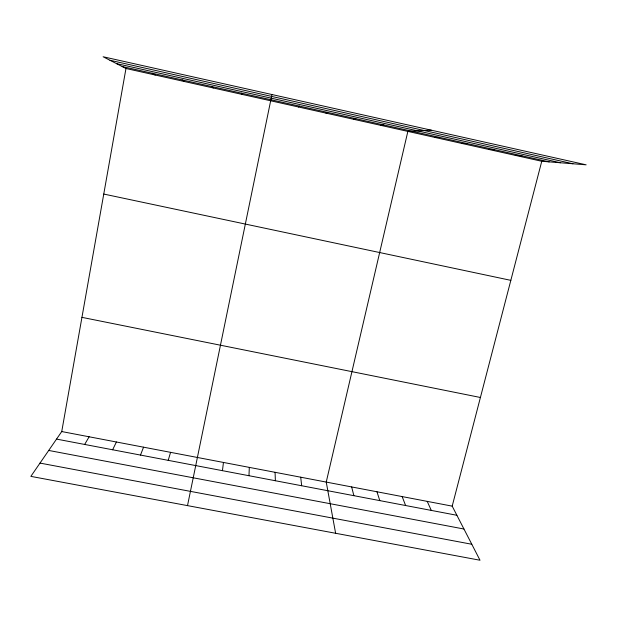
<?xml version="1.0" encoding="UTF-8"?>
<svg xmlns="http://www.w3.org/2000/svg" width="617" height="617" viewBox="0 0 617 617"><rect width="100%" height="100%" fill="white"/><g stroke="black" fill="none" stroke-linecap="round" stroke-linejoin="round"><path stroke-width="0.93" d="M248.967 475.715L249.322 467.385M222.444 470.663L223.454 462.442M541.757 161.276L452.192 506.141L480.011 560.236L30.85 476.37L61.739 431.553L125.976 68.495L103.124 56.764L586.15 164.824L541.757 161.276L125.976 68.495M271.95 94.532L187.506 505.624M168.21 460.344L170.577 452.346M140.491 455.068L143.553 447.186M112.641 449.77L116.412 441.996M84.66 444.441L89.141 436.79M298.427 106.98L299.384 106.101M325.984 113.127L327.689 112.417M353.41 119.243L355.855 118.711M380.697 125.336L383.882 124.966M431.221 130.164L407.86 131.398L326.239 482.078L335.625 533.281M434.892 137.429L439.52 137.39M461.801 143.437L467.138 143.553M488.579 149.407L494.626 149.692M515.234 155.361L521.974 155.792M48.712 450.449L463.953 529.016M40.005 463.089L471.797 544.256M61.739 431.553L452.192 506.141M56.54 439.096L456.888 515.28M81.945 317.354L480.412 397.487M103.764 194.054L510.83 280.349M109.949 60.265L572.938 163.767M116.405 63.582L560.421 162.772M122.166 66.536L549.192 161.87M152.229 73.246L155.222 75.019M182.138 79.925L184.313 81.513M211.893 86.565L213.266 87.969M241.494 93.175L242.08 94.401M427.219 501.366L431.306 510.413M402.145 496.577L405.616 505.524M376.956 491.764L379.802 500.611M351.651 486.936L353.873 495.675M300.718 477.203L301.659 485.741M275.074 472.306L275.375 480.736"/></g></svg>
